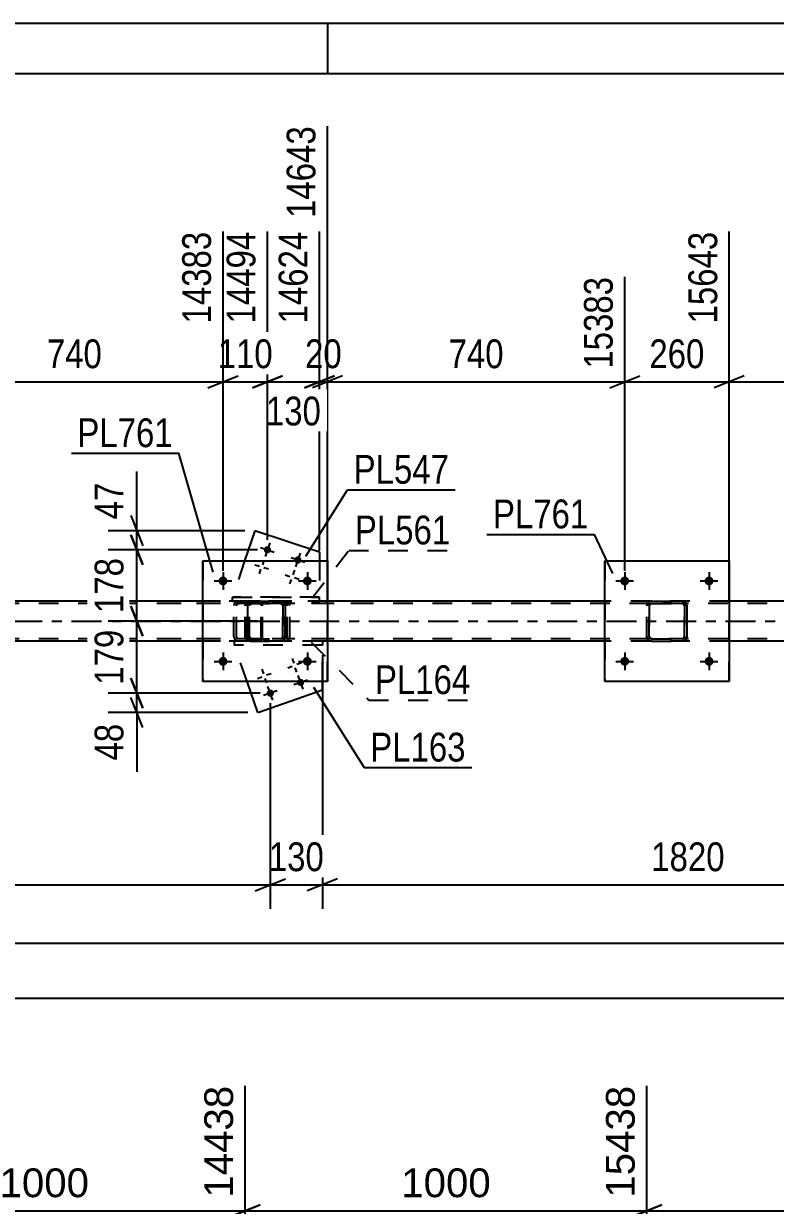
# Model space of a CAD drawing. Header units: millimetres. Extents: x -57 to 784, y -419 to 175.
# Drawn here: x 544 to 618.8, y 57.1 to 174.7 of the extents above; entities that cross this region are included whole.
import ezdxf

# ---------------------------------------------------------------- set-up
doc = ezdxf.new("R2010")
doc.units = ezdxf.units.MM
doc.linetypes.add('DXK_LINE_DOT2', pattern=[3.9198, 1.9599, -1.9599])
doc.linetypes.add('DXK_LINE_DOT3', pattern=[5.9187, 2.979, -0.9799, 0.9799, -0.9799])
doc.styles.add('Arial', font='ARIAL.TTF', dxfattribs={"height": 0.2})
doc.styles.add('Arial Narrow', font='ARIALN.TTF', dxfattribs={"height": 0.2})

# ---------------------------------------------------------------- blocks, each defined once
blk = doc.blocks.new('Unknown-122571493-1113')
at = {"color": 5, "linetype": 'Continuous'}
for p, q in [((784.26, 174.68), (-56.74, 174.68)), ((574.26, 169.68), (574.26, 174.68)), ((779.26, 169.68), (-51.74, 169.68))]:
    blk.add_line(p, q, dxfattribs=at)
blk = doc.blocks.new('Bolt-122571493-1234 - 1230')
at = {"linetype": 'Continuous'}
for points in [[(563.39, 119.21), (563.4, 119.3), (563.43, 119.39), (563.47, 119.47), (563.54, 119.53), (563.61, 119.59), (563.69, 119.63), (563.78, 119.65), (563.88, 119.65), (563.97, 119.63), (564.05, 119.59), (564.13, 119.53), (564.19, 119.47), (564.23, 119.39), (564.26, 119.3), (564.27, 119.21), (564.26, 119.12), (564.23, 119.03), (564.19, 118.95), (564.13, 118.88), (564.05, 118.83), (563.97, 118.79), (563.88, 118.77), (563.78, 118.77), (563.69, 118.79), (563.61, 118.83), (563.54, 118.88), (563.47, 118.95), (563.43, 119.03), (563.4, 119.12)], [(571.79, 119.21), (571.8, 119.3), (571.83, 119.39), (571.87, 119.47), (571.94, 119.53), (572.01, 119.59), (572.09, 119.63), (572.18, 119.65), (572.28, 119.65), (572.37, 119.63), (572.45, 119.59), (572.53, 119.53), (572.59, 119.47), (572.63, 119.39), (572.66, 119.3), (572.67, 119.21), (572.66, 119.12), (572.63, 119.03), (572.59, 118.95), (572.53, 118.88), (572.45, 118.83), (572.37, 118.79), (572.28, 118.77), (572.18, 118.77), (572.09, 118.79), (572.01, 118.83), (571.94, 118.88), (571.87, 118.95), (571.83, 119.03), (571.8, 119.12)]]:
    blk.add_hatch(color=1, dxfattribs=at).paths.add_polyline_path(points)
at = {"color": 1, "linetype": 'Continuous'}
for p, q in [((563.83, 120.09), (563.83, 118.33)), ((572.23, 120.09), (572.23, 118.33)), ((562.95, 119.21), (564.71, 119.21)), ((571.35, 119.21), (573.11, 119.21))]:
    blk.add_line(p, q, dxfattribs=at)
blk = doc.blocks.new('Bolt-122571493-1235 - 1230')
at = {"linetype": 'Continuous'}
for points in [[(563.39, 111.21), (563.4, 111.3), (563.43, 111.39), (563.47, 111.47), (563.54, 111.53), (563.61, 111.59), (563.69, 111.63), (563.78, 111.65), (563.88, 111.65), (563.97, 111.63), (564.05, 111.59), (564.13, 111.53), (564.19, 111.47), (564.23, 111.39), (564.26, 111.3), (564.27, 111.21), (564.26, 111.12), (564.23, 111.03), (564.19, 110.95), (564.13, 110.88), (564.05, 110.83), (563.97, 110.79), (563.88, 110.77), (563.78, 110.77), (563.69, 110.79), (563.61, 110.83), (563.54, 110.88), (563.47, 110.95), (563.43, 111.03), (563.4, 111.12)], [(571.79, 111.21), (571.8, 111.3), (571.83, 111.39), (571.87, 111.47), (571.94, 111.53), (572.01, 111.59), (572.09, 111.63), (572.18, 111.65), (572.28, 111.65), (572.37, 111.63), (572.45, 111.59), (572.53, 111.53), (572.59, 111.47), (572.63, 111.39), (572.66, 111.3), (572.67, 111.21), (572.66, 111.12), (572.63, 111.03), (572.59, 110.95), (572.53, 110.88), (572.45, 110.83), (572.37, 110.79), (572.28, 110.77), (572.18, 110.77), (572.09, 110.79), (572.01, 110.83), (571.94, 110.88), (571.87, 110.95), (571.83, 111.03), (571.8, 111.12)]]:
    blk.add_hatch(color=1, dxfattribs=at).paths.add_polyline_path(points)
at = {"color": 1, "linetype": 'Continuous'}
for p, q in [((563.83, 112.09), (563.83, 110.33)), ((572.23, 112.09), (572.23, 110.33)), ((562.95, 111.21), (564.71, 111.21)), ((571.35, 111.21), (573.11, 111.21))]:
    blk.add_line(p, q, dxfattribs=at)
blk = doc.blocks.new('Part-122571493-1236 - 1230')
at = {"color": 7, "linetype": 'DXK_LINE_DOT2'}
for p, q in [((566.03, 116.73), (566.06, 116.91)), ((566.07, 116.91), (566.03, 116.73)), ((566.03, 113.69), (566.03, 116.73)), ((566.03, 116.73), (566.03, 116.73)), ((566.03, 113.69), (566.03, 116.73)), ((566.27, 116.73), (566.29, 116.82)), ((566.28, 116.82), (566.27, 116.73)), ((566.27, 113.69), (566.27, 116.73)), ((566.27, 116.73), (566.27, 116.73)), ((566.27, 116.73), (566.27, 113.69)), ((566.34, 116.9), (566.28, 116.82)), ((566.29, 116.82), (566.34, 116.9)), ((566.32, 117.17), (566.51, 117.21)), ((566.51, 117.21), (566.33, 117.17)), ((566.34, 116.9), (566.42, 116.95)), ((566.41, 116.95), (566.34, 116.9)), ((566.51, 116.97), (566.41, 116.95)), ((566.42, 116.95), (566.51, 116.97)), ((566.51, 117.21), (569.55, 117.21)), ((566.51, 117.21), (566.51, 117.21)), ((566.51, 117.21), (569.55, 117.21)), ((566.51, 116.97), (569.55, 116.97)), ((566.51, 116.97), (566.51, 116.97)), ((569.55, 116.97), (566.51, 116.97)), ((569.55, 117.21), (569.55, 117.21)), ((569.55, 117.21), (569.73, 117.17)), ((569.73, 117.17), (569.55, 117.21)), ((569.55, 116.97), (569.55, 116.97)), ((569.55, 116.97), (569.64, 116.95)), ((569.64, 116.95), (569.55, 116.97)), ((569.64, 116.95), (569.64, 116.95)), ((569.64, 116.95), (569.72, 116.9)), ((569.72, 116.9), (569.64, 116.95)), ((569.72, 116.9), (569.77, 116.82)), ((569.77, 116.82), (569.72, 116.9)), ((569.77, 116.82), (569.79, 116.73)), ((569.79, 116.73), (569.77, 116.82)), ((569.79, 113.69), (569.79, 116.73)), ((569.79, 116.73), (569.79, 116.73)), ((569.79, 116.73), (569.79, 113.69)), ((569.99, 116.91), (570.03, 116.73)), ((570.03, 116.73), (569.99, 116.91)), ((570.03, 113.69), (570.03, 116.73)), ((570.03, 116.73), (570.03, 116.73)), ((570.03, 116.73), (570.03, 113.69)), ((566.03, 113.69), (566.03, 113.69)), ((566.06, 113.5), (566.03, 113.69)), ((566.03, 113.69), (566.07, 113.5)), ((566.27, 113.69), (566.27, 113.69)), ((566.29, 113.6), (566.27, 113.69)), ((566.27, 113.69), (566.28, 113.6)), ((566.28, 113.6), (566.34, 113.52)), ((566.34, 113.52), (566.29, 113.6)), ((566.32, 113.24), (566.33, 113.24)), ((566.51, 113.21), (566.32, 113.24)), ((566.33, 113.24), (566.51, 113.21)), ((566.42, 113.47), (566.34, 113.52)), ((566.34, 113.52), (566.41, 113.47)), ((566.41, 113.47), (566.51, 113.45)), ((566.51, 113.45), (566.42, 113.47)), ((566.51, 113.45), (569.55, 113.45)), ((566.51, 113.45), (566.51, 113.45)), ((566.51, 113.45), (569.55, 113.45)), ((566.51, 113.21), (569.55, 113.21)), ((566.51, 113.21), (566.51, 113.21)), ((566.51, 113.21), (569.55, 113.21)), ((569.64, 113.47), (569.55, 113.45)), ((569.55, 113.45), (569.64, 113.47)), ((569.55, 113.45), (569.55, 113.45)), ((569.73, 113.24), (569.55, 113.21)), ((569.55, 113.21), (569.73, 113.24)), ((569.55, 113.21), (569.55, 113.21)), ((569.72, 113.52), (569.64, 113.47)), ((569.64, 113.47), (569.72, 113.52)), ((569.77, 113.6), (569.72, 113.52)), ((569.72, 113.52), (569.77, 113.6)), ((569.79, 113.69), (569.77, 113.6)), ((569.77, 113.6), (569.79, 113.69)), ((569.79, 113.69), (569.79, 113.69)), ((570.03, 113.69), (569.99, 113.5)), ((569.99, 113.5), (570.03, 113.69)), ((570.03, 113.69), (570.03, 113.69))]:
    blk.add_line(p, q, dxfattribs=at)
at = {"color": 7, "linetype": 'DXK_LINE_DOT3'}
blk.add_line((568.03, 115.21), (568.02, 115.21), dxfattribs=at)
at = {"color": 7, "linetype": 'DXK_LINE_DOT2'}
for centre, start, end in [((566.51, 116.73), 112.5, 157.5), ((566.51, 116.73), 112.5, 157.5), ((569.55, 116.73), 22.5, 67.5), ((569.55, 116.73), 22.5, 67.5), ((566.51, 113.69), 202.5, 247.5), ((566.51, 113.69), 202.5, 247.5), ((569.55, 113.69), 292.5, 337.5), ((569.55, 113.69), 292.5, 337.5)]:
    blk.add_arc(centre, 0.48, start, end, dxfattribs=at)
blk = doc.blocks.new('Bolt-122571493-1360 - 1230')
at = {"linetype": 'Continuous'}
for points in [[(568.59, 122.2, -1), (567.91, 122.43, -1)], [(571.63, 121.19, -1), (570.94, 121.41, -1)]]:
    blk.add_hatch(color=1, dxfattribs=at).paths.add_polyline_path(points)
at = {"color": 1, "linetype": 'Continuous'}
for p, q in [((567.57, 122.54), (568.93, 122.09)), ((568.48, 123), (568.02, 121.63)), ((567.91, 121.29), (567.76, 120.83)), ((570.6, 121.53), (571.97, 121.07)), ((571.51, 121.98), (571.06, 120.62)), ((567, 120.83), (567.45, 120.68)), ((567.45, 119.92), (567.6, 120.38)), ((568.36, 120.38), (567.91, 120.53)), ((570.94, 120.28), (570.79, 119.82)), ((570.03, 119.82), (570.49, 119.67)), ((570.49, 118.91), (570.64, 119.37)), ((571.4, 119.37), (570.94, 119.52))]:
    blk.add_line(p, q, dxfattribs=at)
blk = doc.blocks.new('Bolt-122571493-1256 - 1230')
at = {"linetype": 'Continuous'}
for points in [[(603.39, 119.21), (603.39, 119.3), (603.42, 119.39), (603.47, 119.47), (603.53, 119.53), (603.61, 119.59), (603.69, 119.63), (603.78, 119.65), (603.87, 119.65), (603.96, 119.63), (604.05, 119.59), (604.12, 119.53), (604.18, 119.47), (604.23, 119.39), (604.26, 119.3), (604.27, 119.21), (604.26, 119.12), (604.23, 119.03), (604.18, 118.95), (604.12, 118.88), (604.05, 118.83), (603.96, 118.79), (603.87, 118.77), (603.78, 118.77), (603.69, 118.79), (603.61, 118.83), (603.53, 118.88), (603.47, 118.95), (603.42, 119.03), (603.39, 119.12)], [(611.79, 119.21), (611.79, 119.3), (611.82, 119.39), (611.87, 119.47), (611.93, 119.53), (612.01, 119.59), (612.09, 119.63), (612.18, 119.65), (612.27, 119.65), (612.36, 119.63), (612.45, 119.59), (612.52, 119.53), (612.58, 119.47), (612.63, 119.39), (612.66, 119.3), (612.67, 119.21), (612.66, 119.12), (612.63, 119.03), (612.58, 118.95), (612.52, 118.88), (612.45, 118.83), (612.36, 118.79), (612.27, 118.77), (612.18, 118.77), (612.09, 118.79), (612.01, 118.83), (611.93, 118.88), (611.87, 118.95), (611.82, 119.03), (611.79, 119.12)]]:
    blk.add_hatch(color=1, dxfattribs=at).paths.add_polyline_path(points)
at = {"color": 1, "linetype": 'Continuous'}
for p, q in [((603.83, 120.09), (603.83, 118.33)), ((612.23, 120.09), (612.23, 118.33)), ((602.95, 119.21), (604.71, 119.21)), ((611.35, 119.21), (613.11, 119.21))]:
    blk.add_line(p, q, dxfattribs=at)
blk = doc.blocks.new('Bolt-122571493-1257 - 1230')
at = {"linetype": 'Continuous'}
for points in [[(603.39, 111.21), (603.39, 111.3), (603.42, 111.39), (603.47, 111.47), (603.53, 111.53), (603.61, 111.59), (603.69, 111.63), (603.78, 111.65), (603.87, 111.65), (603.96, 111.63), (604.05, 111.59), (604.12, 111.53), (604.18, 111.47), (604.23, 111.39), (604.26, 111.3), (604.27, 111.21), (604.26, 111.12), (604.23, 111.03), (604.18, 110.95), (604.12, 110.88), (604.05, 110.83), (603.96, 110.79), (603.87, 110.77), (603.78, 110.77), (603.69, 110.79), (603.61, 110.83), (603.53, 110.88), (603.47, 110.95), (603.42, 111.03), (603.39, 111.12)], [(611.79, 111.21), (611.79, 111.3), (611.82, 111.39), (611.87, 111.47), (611.93, 111.53), (612.01, 111.59), (612.09, 111.63), (612.18, 111.65), (612.27, 111.65), (612.36, 111.63), (612.45, 111.59), (612.52, 111.53), (612.58, 111.47), (612.63, 111.39), (612.66, 111.3), (612.67, 111.21), (612.66, 111.12), (612.63, 111.03), (612.58, 110.95), (612.52, 110.88), (612.45, 110.83), (612.36, 110.79), (612.27, 110.77), (612.18, 110.77), (612.09, 110.79), (612.01, 110.83), (611.93, 110.88), (611.87, 110.95), (611.82, 111.03), (611.79, 111.12)]]:
    blk.add_hatch(color=1, dxfattribs=at).paths.add_polyline_path(points)
at = {"color": 1, "linetype": 'Continuous'}
for p, q in [((603.83, 112.09), (603.83, 110.33)), ((612.23, 112.09), (612.23, 110.33)), ((602.95, 111.21), (604.71, 111.21)), ((611.35, 111.21), (613.11, 111.21))]:
    blk.add_line(p, q, dxfattribs=at)
blk = doc.blocks.new('Part-122571493-1322 - 1230')
at = {"color": 7, "linetype": 'DXK_LINE_DOT2'}
for p, q in [((567.5, 117.21), (558.09, 117.21)), ((567.5, 116.97), (558.09, 116.97)), ((564.94, 116.91), (564.91, 116.73)), ((564.91, 113.69), (564.91, 116.73)), ((565.16, 116.73), (565.18, 116.82)), ((565.16, 113.69), (565.16, 116.73)), ((565.18, 116.82), (565.23, 116.9)), ((565.41, 117.21), (565.22, 117.17)), ((565.23, 116.9), (565.31, 116.95)), ((565.31, 116.95), (565.41, 116.97)), ((566.22, 116.97), (566.22, 117.21)), ((567.6, 117.17), (567.5, 117.21)), ((567.5, 116.97), (567.55, 116.95)), ((567.55, 116.95), (567.6, 116.9)), ((567.69, 117.07), (567.6, 117.17)), ((567.6, 116.9), (567.63, 116.82)), ((567.63, 116.82), (567.64, 116.73)), ((567.64, 113.69), (567.64, 116.73)), ((567.75, 116.91), (567.69, 117.07)), ((567.77, 116.73), (567.75, 116.91)), ((567.77, 113.69), (567.77, 116.73)), ((567.5, 113.45), (558.09, 113.45)), ((567.5, 113.21), (558.09, 113.21)), ((564.91, 113.69), (564.94, 113.5)), ((565.18, 113.6), (565.16, 113.69)), ((565.23, 113.52), (565.18, 113.6)), ((565.22, 113.24), (565.41, 113.21)), ((565.31, 113.47), (565.23, 113.52)), ((565.41, 113.45), (565.31, 113.47)), ((566.22, 113.21), (566.22, 113.45)), ((567.55, 113.47), (567.5, 113.45)), ((567.5, 113.21), (567.6, 113.24)), ((567.6, 113.52), (567.55, 113.47)), ((567.63, 113.6), (567.6, 113.52)), ((567.6, 113.24), (567.69, 113.35)), ((567.64, 113.69), (567.63, 113.6)), ((567.69, 113.35), (567.75, 113.5)), ((567.75, 113.5), (567.77, 113.69))]:
    blk.add_line(p, q, dxfattribs=at)
for centre, start, end in [((565.39, 116.71), 111.1941, 156.1506), ((565.39, 113.7), 203.8494, 248.8059)]:
    blk.add_arc(centre, 0.492, start, end, dxfattribs=at)
blk = doc.blocks.new('Part-122571493-1328 - 1230')
at = {"color": 7, "linetype": 'DXK_LINE_DOT2'}
for p, q in [((566.26, 116.91), (566.22, 116.73)), ((566.22, 113.69), (566.22, 116.73)), ((566.48, 116.73), (566.5, 116.82)), ((566.48, 113.69), (566.48, 116.73)), ((566.5, 116.82), (566.55, 116.9)), ((566.73, 117.21), (566.54, 117.17)), ((566.55, 116.9), (566.64, 116.95)), ((566.64, 116.95), (566.73, 116.97)), ((578.51, 117.21), (566.73, 117.21)), ((578.51, 116.97), (566.73, 116.97)), ((570.17, 117.17), (569.97, 117.21)), ((569.97, 116.97), (570.07, 116.95)), ((570.07, 116.95), (570.15, 116.9)), ((570.15, 116.9), (570.21, 116.82)), ((570.21, 116.82), (570.23, 116.73)), ((570.23, 113.69), (570.23, 116.73)), ((570.48, 116.73), (570.44, 116.91)), ((570.48, 113.69), (570.48, 116.73)), ((566.22, 113.69), (566.26, 113.5)), ((566.5, 113.6), (566.48, 113.69)), ((566.55, 113.52), (566.5, 113.6)), ((566.54, 113.24), (566.73, 113.21)), ((566.64, 113.47), (566.55, 113.52)), ((566.73, 113.45), (566.64, 113.47)), ((578.51, 113.45), (566.73, 113.45)), ((578.51, 113.21), (566.73, 113.21)), ((570.07, 113.47), (569.97, 113.45)), ((569.97, 113.21), (570.17, 113.24)), ((570.15, 113.52), (570.07, 113.47)), ((570.21, 113.6), (570.15, 113.52)), ((570.23, 113.69), (570.21, 113.6)), ((570.44, 113.5), (570.48, 113.69))]:
    blk.add_line(p, q, dxfattribs=at)
for centre, start, end in [((566.72, 116.71), 110.7583, 155.68), ((569.99, 116.71), 24.32, 69.2417), ((566.72, 113.71), 204.32, 249.2417), ((569.99, 113.71), 290.7583, 335.68)]:
    blk.add_arc(centre, 0.496, start, end, dxfattribs=at)
blk = doc.blocks.new('Part-122571493-1589 - 1230')
at = {"color": 7, "linetype": 'DXK_LINE_DOT2'}
for p, q in [((573.72, 112.81), (564.94, 112.81)), ((566.22, 109.21), (564.94, 112.81)), ((573.72, 109.21), (573.72, 112.81))]:
    blk.add_line(p, q, dxfattribs=at)
at = {"color": 2, "linetype": 'Continuous'}
for p, q in [((567.31, 106.12), (566.22, 109.21)), ((567.31, 106.12), (573.72, 108.39)), ((573.72, 108.39), (573.72, 109.21))]:
    blk.add_line(p, q, dxfattribs=at)
blk = doc.blocks.new('Part-122571493-1512 - 1230')
at = {"color": 7, "linetype": 'DXK_LINE_DOT2'}
for p, q in [((564.78, 117.21), (564.78, 117.61)), ((564.78, 117.61), (573.44, 117.61)), ((564.78, 117.21), (573.44, 117.21)), ((573.44, 117.21), (573.44, 117.61))]:
    blk.add_line(p, q, dxfattribs=at)
blk = doc.blocks.new('Part-122571493-1523 - 1230')
at = {"color": 2, "linetype": 'Continuous'}
for p, q in [((601.83, 109.21), (601.83, 121.21)), ((601.83, 121.21), (601.83, 121.21)), ((601.83, 121.21), (614.23, 121.21)), ((614.23, 121.21), (614.23, 109.21)), ((601.83, 109.21), (601.83, 109.21)), ((614.23, 109.21), (601.83, 109.21))]:
    blk.add_line(p, q, dxfattribs=at)
at = {"color": 7, "linetype": 'DXK_LINE_DOT2'}
for p, q in [((601.83, 121.21), (601.83, 109.21)), ((601.83, 121.21), (601.83, 121.21)), ((614.23, 109.21), (614.23, 121.21)), ((601.83, 109.21), (601.83, 109.21))]:
    blk.add_line(p, q, dxfattribs=at)
blk = doc.blocks.new('Part-122571493-1524 - 1230')
at = {"color": 7, "linetype": 'DXK_LINE_DOT2'}
for p, q in [((606.02, 116.73), (606.06, 116.91)), ((606.02, 116.73), (606.03, 116.73)), ((606.02, 113.69), (606.02, 116.73)), ((606.06, 116.91), (606.03, 116.73)), ((606.03, 113.69), (606.03, 116.73)), ((606.28, 116.82), (606.26, 116.73)), ((606.27, 116.73), (606.26, 116.73)), ((606.26, 116.73), (606.26, 113.69)), ((606.27, 116.73), (606.28, 116.82)), ((606.27, 113.69), (606.27, 116.73)), ((606.28, 116.82), (606.34, 116.9)), ((606.33, 116.9), (606.28, 116.82)), ((606.32, 117.17), (606.5, 117.21)), ((606.51, 117.21), (606.32, 117.17)), ((606.41, 116.95), (606.33, 116.9)), ((606.34, 116.9), (606.41, 116.95)), ((606.41, 116.95), (606.51, 116.97)), ((606.5, 116.97), (606.41, 116.95)), ((606.51, 117.21), (606.5, 117.21)), ((606.5, 117.21), (609.54, 117.21)), ((606.5, 116.97), (606.51, 116.97)), ((609.54, 116.97), (606.5, 116.97)), ((606.51, 117.21), (609.55, 117.21)), ((606.51, 116.97), (609.55, 116.97)), ((609.54, 117.21), (609.55, 117.21)), ((609.54, 117.21), (609.72, 117.17)), ((609.55, 116.97), (609.54, 116.97)), ((609.63, 116.95), (609.54, 116.97)), ((609.73, 117.17), (609.55, 117.21)), ((609.55, 116.97), (609.64, 116.95)), ((609.63, 116.95), (609.64, 116.95)), ((609.71, 116.9), (609.63, 116.95)), ((609.64, 116.95), (609.71, 116.9)), ((609.71, 116.9), (609.77, 116.82)), ((609.76, 116.82), (609.71, 116.9)), ((609.78, 116.73), (609.76, 116.82)), ((609.77, 116.82), (609.79, 116.73)), ((609.79, 116.73), (609.78, 116.73)), ((609.78, 116.73), (609.78, 113.69)), ((609.79, 113.69), (609.79, 116.73)), ((609.98, 116.91), (610.02, 116.73)), ((610.03, 116.73), (609.99, 116.91)), ((610.03, 116.73), (610.02, 116.73)), ((610.02, 116.73), (610.02, 113.69)), ((610.03, 113.69), (610.03, 116.73)), ((606.03, 113.69), (606.02, 113.69)), ((606.06, 113.5), (606.02, 113.69)), ((606.03, 113.69), (606.06, 113.5)), ((606.26, 113.69), (606.27, 113.69)), ((606.26, 113.69), (606.28, 113.6)), ((606.28, 113.6), (606.27, 113.69)), ((606.34, 113.52), (606.28, 113.6)), ((606.28, 113.6), (606.33, 113.52)), ((606.32, 113.24), (606.32, 113.24)), ((606.5, 113.21), (606.32, 113.24)), ((606.32, 113.24), (606.51, 113.21)), ((606.33, 113.52), (606.41, 113.47)), ((606.41, 113.47), (606.34, 113.52)), ((606.51, 113.45), (606.41, 113.47)), ((606.41, 113.47), (606.5, 113.45)), ((606.51, 113.45), (606.5, 113.45)), ((606.5, 113.45), (609.54, 113.45)), ((606.51, 113.21), (606.5, 113.21)), ((606.5, 113.21), (609.54, 113.21)), ((606.51, 113.45), (609.55, 113.45)), ((606.51, 113.21), (609.55, 113.21)), ((609.54, 113.45), (609.63, 113.47)), ((609.54, 113.45), (609.55, 113.45)), ((609.72, 113.24), (609.54, 113.21)), ((609.54, 113.21), (609.55, 113.21)), ((609.64, 113.47), (609.55, 113.45)), ((609.55, 113.21), (609.73, 113.24)), ((609.63, 113.47), (609.71, 113.52)), ((609.71, 113.52), (609.64, 113.47)), ((609.77, 113.6), (609.71, 113.52)), ((609.71, 113.52), (609.76, 113.6)), ((609.76, 113.6), (609.78, 113.69)), ((609.79, 113.69), (609.77, 113.6)), ((609.78, 113.69), (609.79, 113.69)), ((610.02, 113.69), (609.98, 113.5)), ((609.99, 113.5), (610.03, 113.69)), ((610.02, 113.69), (610.03, 113.69))]:
    blk.add_line(p, q, dxfattribs=at)
at = {"color": 7, "linetype": 'DXK_LINE_DOT3'}
blk.add_line((608.03, 115.21), (608.02, 115.21), dxfattribs=at)
at = {"color": 7, "linetype": 'DXK_LINE_DOT2'}
for centre, start, end in [((606.5, 116.73), 112.5, 157.5), ((606.51, 116.73), 112.5, 157.5), ((609.54, 116.73), 22.5, 67.5), ((609.55, 116.73), 22.5, 67.5), ((606.5, 113.69), 202.5, 247.5), ((606.51, 113.69), 202.5, 247.5), ((609.54, 113.69), 292.5, 337.5), ((609.55, 113.69), 292.5, 337.5)]:
    blk.add_arc(centre, 0.48, start, end, dxfattribs=at)
blk = doc.blocks.new('Part-122571493-1529 - 1230')
at = {"color": 2, "linetype": 'Continuous'}
for p, q in [((561.83, 109.21), (561.83, 121.21)), ((561.83, 121.21), (561.83, 121.21)), ((561.83, 121.21), (574.23, 121.21)), ((574.23, 121.21), (574.23, 109.21)), ((561.83, 109.21), (561.83, 109.21)), ((574.23, 109.21), (561.83, 109.21))]:
    blk.add_line(p, q, dxfattribs=at)
at = {"color": 7, "linetype": 'DXK_LINE_DOT2'}
for p, q in [((561.83, 121.21), (561.83, 109.21)), ((561.83, 121.21), (561.83, 121.21)), ((574.23, 109.21), (574.23, 121.21)), ((561.83, 109.21), (561.83, 109.21))]:
    blk.add_line(p, q, dxfattribs=at)
blk = doc.blocks.new('Part-122571493-1578 - 1230')
at = {"color": 7, "linetype": 'DXK_LINE_DOT2'}
for p, q in [((688.57, 116.97), (33.83, 116.97)), ((574.23, 117.21), (561.83, 117.21)), ((614.23, 117.21), (601.83, 117.21)), ((688.57, 113.45), (33.83, 113.45)), ((574.23, 113.21), (561.83, 113.21)), ((614.23, 113.21), (601.83, 113.21))]:
    blk.add_line(p, q, dxfattribs=at)
at = {"color": 2, "linetype": 'Continuous'}
for p, q in [((561.83, 117.21), (534.23, 117.21)), ((601.83, 117.21), (574.23, 117.21)), ((641.83, 117.21), (614.23, 117.21)), ((561.83, 113.21), (534.23, 113.21)), ((601.83, 113.21), (574.23, 113.21)), ((641.83, 113.21), (614.23, 113.21))]:
    blk.add_line(p, q, dxfattribs=at)
at = {"color": 7, "linetype": 'DXK_LINE_DOT3'}
blk.add_line((33.83, 115.21), (688.57, 115.21), dxfattribs=at)
blk = doc.blocks.new('Part-122571493-1594 - 1230')
at = {"color": 7, "linetype": 'DXK_LINE_DOT2'}
for p, q in [((573.72, 113.21), (564.94, 113.21)), ((564.94, 113.21), (564.94, 112.81)), ((573.72, 113.21), (573.72, 112.81)), ((573.72, 112.81), (564.94, 112.81))]:
    blk.add_line(p, q, dxfattribs=at)
blk = doc.blocks.new('Bolt-122571493-1595 - 1230')
at = {"linetype": 'Continuous'}
for points in [[(571.22, 108.99, -1), (571.89, 109.23, -1)], [(568.2, 107.92, -1), (568.88, 108.16, -1)]]:
    blk.add_hatch(color=1, dxfattribs=at).paths.add_polyline_path(points)
at = {"color": 1, "linetype": 'Continuous'}
for p, q in [((570.28, 110.57), (570.73, 110.73)), ((570.71, 111.49), (570.87, 111.04)), ((571.19, 110.13), (571.03, 110.58)), ((571.63, 111.05), (571.18, 110.89)), ((567.26, 109.5), (567.71, 109.66)), ((567.7, 110.42), (567.86, 109.97)), ((568.18, 109.06), (568.02, 109.51)), ((568.62, 109.98), (568.16, 109.82)), ((571.8, 108.43), (571.31, 109.79)), ((569.22, 108.28), (567.86, 107.8)), ((568.78, 107.36), (568.3, 108.72)), ((572.23, 109.35), (570.88, 108.87))]:
    blk.add_line(p, q, dxfattribs=at)
blk = doc.blocks.new('Part-122571493-1601 - 1230')
at = {"color": 2, "linetype": 'Continuous'}
for p, q in [((566.99, 124.21), (565.98, 121.21)), ((573.44, 122.06), (566.99, 124.21)), ((573.44, 122.06), (573.44, 121.21))]:
    blk.add_line(p, q, dxfattribs=at)
at = {"color": 7, "linetype": 'DXK_LINE_DOT2'}
for p, q in [((565.98, 121.21), (564.78, 117.61)), ((573.44, 121.21), (573.44, 117.61)), ((573.44, 117.61), (564.78, 117.61))]:
    blk.add_line(p, q, dxfattribs=at)
blk = doc.blocks.new('StraightDimension-122571493-17799 - 2452')
at = {"color": 7, "linetype": 'Continuous'}
for p, q in [((606.02, 16.31), (606.02, 68.95)), ((646.02, 15.16), (646.02, 68.95)), ((607.52, 57.13), (604.52, 55.93)), ((606.02, 56.53), (646.02, 56.53)), ((644.52, 55.93), (647.52, 57.13))]:
    blk.add_line(p, q, dxfattribs=at)
at = {"color": 0}
blk.add_wipeout([(631.07, 57.28), (631.07, 61.48), (620.98, 61.48), (620.98, 57.28)], dxfattribs=at)
at = {"color": 3, "style": 'Arial'}
blk.add_text('1000', height=2.865, dxfattribs=at).set_placement((621.58, 57.88))
at = {"color": 0, "linetype": 'Continuous'}
blk.add_wipeout([(645.42, 69.55), (641.22, 69.55), (641.22, 57.23), (645.42, 57.23)], dxfattribs=at)
at = {"color": 3, "linetype": 'Continuous', "style": 'Arial'}
blk.add_text('16438', height=2.865, rotation=90.0002, dxfattribs=at).set_placement((644.82, 57.83))
blk = doc.blocks.new('StraightDimension-122571493-17800 - 2452')
at = {"color": 7, "linetype": 'Continuous'}
for p, q in [((566.03, 17.64), (566.03, 68.95)), ((606.02, 16.31), (606.02, 68.95)), ((567.53, 57.13), (564.53, 55.93)), ((566.03, 56.53), (606.02, 56.53)), ((604.52, 55.93), (607.52, 57.13))]:
    blk.add_line(p, q, dxfattribs=at)
at = {"color": 0}
blk.add_wipeout([(591.07, 57.28), (591.07, 61.48), (580.98, 61.48), (580.98, 57.28)], dxfattribs=at)
at = {"color": 3, "style": 'Arial'}
blk.add_text('1000', height=2.865, dxfattribs=at).set_placement((581.58, 57.88))
at = {"color": 0, "linetype": 'Continuous'}
blk.add_wipeout([(605.42, 69.55), (601.22, 69.55), (601.22, 57.23), (605.42, 57.23)], dxfattribs=at)
at = {"color": 3, "linetype": 'Continuous', "style": 'Arial'}
blk.add_text('15438', height=2.865, rotation=90.0002, dxfattribs=at).set_placement((604.82, 57.83))
blk = doc.blocks.new('StraightDimension-122571493-17801 - 2452')
at = {"color": 7, "linetype": 'Continuous'}
for p, q in [((526.03, 16.34), (526.03, 68.95)), ((566.03, 17.64), (566.03, 68.95)), ((527.53, 57.13), (524.53, 55.93)), ((526.03, 56.53), (566.03, 56.53)), ((564.53, 55.93), (567.53, 57.13))]:
    blk.add_line(p, q, dxfattribs=at)
at = {"color": 0}
blk.add_wipeout([(551.08, 57.28), (551.08, 61.48), (540.98, 61.48), (540.98, 57.28)], dxfattribs=at)
at = {"color": 3, "style": 'Arial'}
blk.add_text('1000', height=2.865, dxfattribs=at).set_placement((541.58, 57.88))
at = {"color": 0, "linetype": 'Continuous'}
blk.add_wipeout([(565.43, 69.55), (561.23, 69.55), (561.23, 57.23), (565.43, 57.23)], dxfattribs=at)
at = {"color": 3, "linetype": 'Continuous', "style": 'Arial'}
blk.add_text('14438', height=2.865, rotation=90.0002, dxfattribs=at).set_placement((564.83, 57.83))
blk = doc.blocks.new('StraightDimension-122571493-24826 - 1230')
at = {"color": 7, "linetype": 'Continuous'}
for p, q in [((554.66, 116.71), (555.86, 113.71)), ((567.25, 115.21), (552.41, 115.21)), ((555.26, 108.04), (555.26, 115.21)), ((555.86, 106.54), (554.66, 109.54)), ((567.54, 108.04), (552.41, 108.04))]:
    blk.add_line(p, q, dxfattribs=at)
at = {"color": 0}
blk.add_wipeout([(554.51, 114.97), (550.31, 114.97), (550.31, 108.28), (554.51, 108.28)], dxfattribs=at)
at = {"color": 3, "style": 'Arial Narrow'}
blk.add_text('179', height=2.863, rotation=90.0002, dxfattribs=at).set_placement((553.91, 108.88))
blk = doc.blocks.new('StraightDimension-122571493-1738 - 1230')
at = {"color": 7, "linetype": 'Continuous'}
blk.add_line((0, 83.16), (688.57, 83.16), dxfattribs=at)
blk = doc.blocks.new('StraightDimension-122571493-23740 - 1230')
at = {"color": 7, "linetype": 'Continuous'}
for p, q in [((614.23, 118.21), (614.23, 153.98)), ((603.83, 120.21), (603.83, 149.48)), ((602.33, 138.44), (605.33, 139.64)), ((603.83, 139.04), (614.23, 139.04)), ((615.73, 139.64), (612.73, 138.44))]:
    blk.add_line(p, q, dxfattribs=at)
at = {"color": 0}
blk.add_wipeout([(612.37, 139.79), (612.37, 143.99), (605.68, 143.99), (605.68, 139.79)], dxfattribs=at)
at = {"color": 3, "style": 'Arial Narrow'}
blk.add_text('260', height=2.863, dxfattribs=at).set_placement((606.28, 140.39))
at = {"color": 0, "linetype": 'Continuous'}
blk.add_wipeout([(613.63, 154.58), (609.43, 154.58), (609.43, 144.24), (613.63, 144.24)], dxfattribs=at)
at = {"color": 3, "linetype": 'Continuous', "style": 'Arial Narrow'}
blk.add_text('15643', height=2.863, rotation=90.0002, dxfattribs=at).set_placement((613.03, 144.84))
blk = doc.blocks.new('StraightDimension-122571493-2438 - 1230')
at = {"color": 7, "linetype": 'Continuous'}
blk.add_line((-0.64, 77.7), (689.21, 77.7), dxfattribs=at)
blk = doc.blocks.new('StraightDimension-122571493-23742 - 1230')
at = {"color": 7, "linetype": 'Continuous'}
for p, q in [((574.23, 118.21), (574.23, 164.48)), ((573.44, 122.21), (573.44, 153.98)), ((571.94, 138.44), (574.94, 139.64)), ((575.73, 139.64), (572.73, 138.44)), ((573.44, 139.04), (574.23, 139.04))]:
    blk.add_line(p, q, dxfattribs=at)
at = {"color": 0, "linetype": 'Continuous'}
blk.add_wipeout([(573.63, 165.08), (569.43, 165.08), (569.43, 154.74), (573.63, 154.74)], dxfattribs=at)
at = {"color": 3, "linetype": 'Continuous', "style": 'Arial Narrow'}
blk.add_text('14643', height=2.863, rotation=90.0002, dxfattribs=at).set_placement((573.03, 155.34))
at = {"color": 0}
blk.add_wipeout([(576.26, 139.79), (576.26, 143.99), (571.4, 143.99), (571.4, 139.79)], dxfattribs=at)
at = {"color": 3, "style": 'Arial Narrow'}
blk.add_text('20', height=2.863, dxfattribs=at).set_placement((572, 140.39))
blk = doc.blocks.new('StraightDimension-122571493-23739 - 1230')
at = {"color": 7, "linetype": 'Continuous'}
for p, q in [((614.23, 118.21), (614.23, 153.98)), ((643.83, 120.21), (643.83, 149.48)), ((615.73, 139.64), (612.73, 138.44)), ((614.23, 139.04), (643.83, 139.04)), ((642.33, 138.44), (645.33, 139.64))]:
    blk.add_line(p, q, dxfattribs=at)
at = {"color": 0}
blk.add_wipeout([(632.37, 139.79), (632.37, 143.99), (625.68, 143.99), (625.68, 139.79)], dxfattribs=at)
at = {"color": 3, "style": 'Arial Narrow'}
blk.add_text('740', height=2.863, dxfattribs=at).set_placement((626.28, 140.39))
at = {"color": 0, "linetype": 'Continuous'}
blk.add_wipeout([(643.23, 150.08), (639.03, 150.08), (639.03, 139.74), (643.23, 139.74)], dxfattribs=at)
at = {"color": 3, "linetype": 'Continuous', "style": 'Arial Narrow'}
blk.add_text('16383', height=2.863, rotation=90.0002, dxfattribs=at).set_placement((642.63, 140.34))
blk = doc.blocks.new('StraightDimension-122571493-23741 - 1230')
at = {"color": 7, "linetype": 'Continuous'}
for p, q in [((574.23, 118.21), (574.23, 164.48)), ((603.83, 120.21), (603.83, 149.48)), ((575.73, 139.64), (572.73, 138.44)), ((574.23, 139.04), (603.83, 139.04)), ((602.33, 138.44), (605.33, 139.64))]:
    blk.add_line(p, q, dxfattribs=at)
at = {"color": 0}
blk.add_wipeout([(592.37, 139.79), (592.37, 143.99), (585.69, 143.99), (585.69, 139.79)], dxfattribs=at)
at = {"color": 3, "style": 'Arial Narrow'}
blk.add_text('740', height=2.863, dxfattribs=at).set_placement((586.29, 140.39))
at = {"color": 0, "linetype": 'Continuous'}
blk.add_wipeout([(603.23, 150.08), (599.03, 150.08), (599.03, 139.74), (603.23, 139.74)], dxfattribs=at)
at = {"color": 3, "linetype": 'Continuous', "style": 'Arial Narrow'}
blk.add_text('15383', height=2.863, rotation=90.0002, dxfattribs=at).set_placement((602.63, 140.34))
blk = doc.blocks.new('StraightDimension-122571493-23743 - 1230')
at = {"color": 7, "linetype": 'Continuous'}
for p, q in [((568.25, 123.31), (568.25, 153.98)), ((573.44, 122.21), (573.44, 153.98)), ((566.75, 138.44), (569.75, 139.64)), ((568.25, 139.04), (573.44, 139.04)), ((574.94, 139.64), (571.94, 138.44))]:
    blk.add_line(p, q, dxfattribs=at)
at = {"color": 0, "linetype": 'Continuous'}
blk.add_wipeout([(572.84, 154.58), (568.64, 154.58), (568.64, 144.24), (572.84, 144.24)], dxfattribs=at)
at = {"color": 0}
blk.add_wipeout([(574.18, 134.09), (574.18, 138.29), (567.5, 138.29), (567.5, 134.09)], dxfattribs=at)
at = {"color": 3, "linetype": 'Continuous', "style": 'Arial Narrow'}
blk.add_text('14624', height=2.863, rotation=90.0002, dxfattribs=at).set_placement((572.24, 144.84))
at = {"color": 3, "style": 'Arial Narrow'}
blk.add_text('130', height=2.863, dxfattribs=at).set_placement((568.1, 134.69))
blk = doc.blocks.new('StraightDimension-122571493-23744 - 1230')
at = {"color": 7, "linetype": 'Continuous'}
for p, q in [((563.83, 120.21), (563.83, 153.98)), ((568.25, 123.31), (568.25, 153.98)), ((562.33, 138.44), (565.33, 139.64)), ((563.83, 139.04), (568.25, 139.04)), ((569.75, 139.64), (566.75, 138.44))]:
    blk.add_line(p, q, dxfattribs=at)
at = {"color": 0}
blk.add_wipeout([(569.38, 139.79), (569.38, 143.99), (562.7, 143.99), (562.7, 139.79)], dxfattribs=at)
at = {"color": 3, "style": 'Arial Narrow'}
blk.add_text('110', height=2.863, dxfattribs=at).set_placement((563.3, 140.39))
at = {"color": 0, "linetype": 'Continuous'}
blk.add_wipeout([(567.65, 154.58), (563.45, 154.58), (563.45, 144.24), (567.65, 144.24)], dxfattribs=at)
at = {"color": 3, "linetype": 'Continuous', "style": 'Arial Narrow'}
blk.add_text('14494', height=2.863, rotation=90.0002, dxfattribs=at).set_placement((567.05, 144.84))
blk = doc.blocks.new('StraightDimension-122571493-23745 - 1230')
at = {"color": 7, "linetype": 'Continuous'}
for p, q in [((534.23, 118.21), (534.23, 153.98)), ((563.83, 120.21), (563.83, 153.98)), ((535.73, 139.64), (532.73, 138.44)), ((534.23, 139.04), (563.83, 139.04)), ((562.33, 138.44), (565.33, 139.64))]:
    blk.add_line(p, q, dxfattribs=at)
at = {"color": 0, "linetype": 'Continuous'}
blk.add_wipeout([(563.23, 154.58), (559.03, 154.58), (559.03, 144.24), (563.23, 144.24)], dxfattribs=at)
at = {"color": 0}
blk.add_wipeout([(552.37, 139.79), (552.37, 143.99), (545.69, 143.99), (545.69, 139.79)], dxfattribs=at)
at = {"color": 3, "linetype": 'Continuous', "style": 'Arial Narrow'}
blk.add_text('14383', height=2.863, rotation=90.0002, dxfattribs=at).set_placement((562.63, 144.84))
at = {"color": 3, "style": 'Arial Narrow'}
blk.add_text('740', height=2.863, dxfattribs=at).set_placement((546.29, 140.39))
blk = doc.blocks.new('StraightDimension-122571493-24762 - 1230')
at = {"color": 7, "linetype": 'Continuous'}
for p, q in [((573.72, 111.81), (573.72, 86.58)), ((646.54, 101.65), (646.54, 86.58)), ((575.22, 89.58), (572.22, 88.38)), ((645.04, 88.38), (648.04, 89.58)), ((573.72, 88.98), (646.54, 88.98))]:
    blk.add_line(p, q, dxfattribs=at)
at = {"color": 0}
blk.add_wipeout([(614.38, 89.73), (614.38, 93.93), (605.87, 93.93), (605.87, 89.73)], dxfattribs=at)
at = {"color": 3, "style": 'Arial Narrow'}
blk.add_text('1820', height=2.863, dxfattribs=at).set_placement((606.47, 90.33))
blk = doc.blocks.new('StraightDimension-122571493-24763 - 1230')
at = {"color": 7, "linetype": 'Continuous'}
for p, q in [((573.72, 111.81), (573.72, 86.58)), ((568.54, 107.04), (568.54, 86.58)), ((567.04, 88.38), (570.04, 89.58)), ((575.22, 89.58), (572.22, 88.38)), ((568.54, 88.98), (573.72, 88.98))]:
    blk.add_line(p, q, dxfattribs=at)
at = {"color": 0}
blk.add_wipeout([(574.47, 89.73), (574.47, 93.93), (567.79, 93.93), (567.79, 89.73)], dxfattribs=at)
at = {"color": 3, "style": 'Arial Narrow'}
blk.add_text('130', height=2.863, dxfattribs=at).set_placement((568.39, 90.33))
blk = doc.blocks.new('StraightDimension-122571493-24764 - 1230')
at = {"color": 7, "linetype": 'Continuous'}
for p, q in [((568.54, 107.04), (568.54, 86.58)), ((567.04, 88.38), (570.04, 89.58)), ((0, 88.98), (568.54, 88.98))]:
    blk.add_line(p, q, dxfattribs=at)
blk = doc.blocks.new('StraightDimension-122571493-24824 - 1230')
at = {"color": 7, "linetype": 'Continuous'}
for p, q in [((555.26, 124.21), (555.26, 130.12)), ((555.26, 124.21), (555.26, 130.12)), ((554.66, 125.71), (555.86, 122.71)), ((565.99, 124.21), (552.41, 124.21)), ((555.86, 120.81), (554.66, 123.81)), ((555.26, 122.31), (555.26, 124.21)), ((567.25, 122.31), (552.41, 122.31))]:
    blk.add_line(p, q, dxfattribs=at)
at = {"color": 0}
blk.add_wipeout([(554.51, 129.59), (550.31, 129.59), (550.31, 124.74), (554.51, 124.74)], dxfattribs=at)
at = {"color": 3, "style": 'Arial Narrow'}
blk.add_text('47', height=2.863, rotation=90.0002, dxfattribs=at).set_placement((553.91, 125.34))
blk = doc.blocks.new('StraightDimension-122571493-24825 - 1230')
at = {"color": 7, "linetype": 'Continuous'}
for p, q in [((554.66, 123.81), (555.86, 120.81)), ((567.25, 122.31), (552.41, 122.31)), ((555.26, 115.21), (555.26, 122.31)), ((555.86, 113.71), (554.66, 116.71)), ((567.25, 115.21), (552.41, 115.21))]:
    blk.add_line(p, q, dxfattribs=at)
at = {"color": 0}
blk.add_wipeout([(554.51, 122.1), (550.31, 122.1), (550.31, 115.42), (554.51, 115.42)], dxfattribs=at)
at = {"color": 3, "style": 'Arial Narrow'}
blk.add_text('178', height=2.863, rotation=90.0002, dxfattribs=at).set_placement((553.91, 116.02))
blk = doc.blocks.new('StraightDimension-122571493-24827 - 1230')
at = {"color": 7, "linetype": 'Continuous'}
for p, q in [((554.66, 109.54), (555.86, 106.54)), ((567.54, 108.04), (552.41, 108.04)), ((555.86, 104.62), (554.66, 107.62)), ((555.26, 106.12), (555.26, 108.04)), ((566.31, 106.12), (552.41, 106.12)), ((555.26, 106.12), (555.26, 100.22)), ((555.26, 106.12), (555.26, 100.22))]:
    blk.add_line(p, q, dxfattribs=at)
at = {"color": 0}
blk.add_wipeout([(554.51, 105.6), (550.31, 105.6), (550.31, 100.74), (554.51, 100.74)], dxfattribs=at)
at = {"color": 3, "style": 'Arial Narrow'}
blk.add_text('48', height=2.863, rotation=90.0002, dxfattribs=at).set_placement((553.91, 101.34))
blk = doc.blocks.new('Mark-122571493-1508 - 1230')
at = {"color": 30, "linetype": 'DXK_LINE_DOT2'}
for p, q in [((572.69, 117.52), (576.36, 122.25)), ((576.36, 122.25), (587.07, 122.25))]:
    blk.add_line(p, q, dxfattribs=at)
at = {"color": 0}
blk.add_wipeout([(586.47, 122.85), (586.47, 125.85), (576.96, 125.85), (576.96, 122.85)], dxfattribs=at)
blk.add_wipeout([(586.47, 122.85), (586.47, 125.85), (576.96, 125.85), (576.96, 122.85)], dxfattribs=at)
at = {"color": 3, "style": 'Arial Narrow'}
blk.add_text('PL561', height=2.863, dxfattribs=at).set_placement((576.96, 122.85))
blk = doc.blocks.new('Mark-122571493-1519 - 1230')
at = {"color": 30, "linetype": 'Continuous'}
for p in [(590.11, 123.85), (602.64, 119.95)]:
    blk.add_line(p, (600.81, 123.85), dxfattribs=at)
at = {"color": 0}
blk.add_wipeout([(600.21, 124.45), (600.21, 127.45), (590.71, 127.45), (590.71, 124.45)], dxfattribs=at)
blk.add_wipeout([(600.21, 124.45), (600.21, 127.45), (590.71, 127.45), (590.71, 124.45)], dxfattribs=at)
at = {"color": 3, "style": 'Arial Narrow'}
blk.add_text('PL761', height=2.863, dxfattribs=at).set_placement((590.71, 124.45))
blk = doc.blocks.new('Mark-122571493-1525 - 1230')
at = {"color": 30, "linetype": 'Continuous'}
for p in [(548.73, 131.93), (562.86, 120.09)]:
    blk.add_line(p, (559.43, 131.93), dxfattribs=at)
at = {"color": 0}
blk.add_wipeout([(558.83, 132.53), (558.83, 135.53), (549.33, 135.53), (549.33, 132.53)], dxfattribs=at)
blk.add_wipeout([(558.83, 132.53), (558.83, 135.53), (549.33, 135.53), (549.33, 132.53)], dxfattribs=at)
at = {"color": 3, "style": 'Arial Narrow'}
blk.add_text('PL761', height=2.863, dxfattribs=at).set_placement((549.33, 132.53))
blk = doc.blocks.new('Mark-122571493-1585 - 1230')
at = {"color": 30, "linetype": 'Continuous'}
for p, q in [((572.83, 108.63), (577.89, 100.64)), ((577.89, 100.64), (588.6, 100.64))]:
    blk.add_line(p, q, dxfattribs=at)
at = {"color": 0}
blk.add_wipeout([(588, 101.24), (588, 104.24), (578.49, 104.24), (578.49, 101.24)], dxfattribs=at)
blk.add_wipeout([(588, 101.24), (588, 104.24), (578.49, 104.24), (578.49, 101.24)], dxfattribs=at)
at = {"color": 3, "style": 'Arial Narrow'}
blk.add_text('PL163', height=2.863, dxfattribs=at).set_placement((578.49, 101.24))
blk = doc.blocks.new('Mark-122571493-1590 - 1230')
at = {"color": 30, "linetype": 'DXK_LINE_DOT2'}
for p, q in [((572.62, 113.12), (578.36, 107.35)), ((578.36, 107.35), (589.06, 107.35))]:
    blk.add_line(p, q, dxfattribs=at)
at = {"color": 0}
blk.add_wipeout([(588.46, 107.95), (588.46, 110.95), (578.96, 110.95), (578.96, 107.95)], dxfattribs=at)
blk.add_wipeout([(588.46, 107.95), (588.46, 110.95), (578.96, 110.95), (578.96, 107.95)], dxfattribs=at)
at = {"color": 3, "style": 'Arial Narrow'}
blk.add_text('PL164', height=2.863, dxfattribs=at).set_placement((578.96, 107.95))
blk = doc.blocks.new('Mark-122571493-1597 - 1230')
at = {"color": 30, "linetype": 'Continuous'}
for p, q in [((572.07, 121.68), (576.24, 128.29)), ((576.24, 128.29), (586.95, 128.29))]:
    blk.add_line(p, q, dxfattribs=at)
at = {"color": 0}
blk.add_wipeout([(586.35, 128.89), (586.35, 131.89), (576.84, 131.89), (576.84, 128.89)], dxfattribs=at)
blk.add_wipeout([(586.35, 128.89), (586.35, 131.89), (576.84, 131.89), (576.84, 128.89)], dxfattribs=at)
at = {"color": 3, "style": 'Arial Narrow'}
blk.add_text('PL547', height=2.863, dxfattribs=at).set_placement((576.84, 128.89))

msp = doc.modelspace()

# ---------------------------------------------------------------- block references
for name in ['Unknown-122571493-1113', 'Part-122571493-1601 - 1230', 'Bolt-122571493-1360 - 1230', 'Part-122571493-1529 - 1230', 'Part-122571493-1523 - 1230', 'Bolt-122571493-1234 - 1230', 'Bolt-122571493-1256 - 1230', 'Part-122571493-1578 - 1230', 'Part-122571493-1322 - 1230', 'Part-122571493-1512 - 1230', 'Part-122571493-1236 - 1230', 'Part-122571493-1328 - 1230', 'Part-122571493-1524 - 1230', 'Part-122571493-1594 - 1230', 'Bolt-122571493-1235 - 1230', 'Part-122571493-1589 - 1230', 'Bolt-122571493-1257 - 1230', 'Bolt-122571493-1595 - 1230']:
    msp.add_blockref(name, (0, 0))

# ---------------------------------------------------------------- next in the draw order: block references
for name in ['StraightDimension-122571493-23742 - 1230', 'StraightDimension-122571493-23740 - 1230', 'StraightDimension-122571493-24826 - 1230', 'StraightDimension-122571493-17799 - 2452']:
    msp.add_blockref(name, (0, 0))

# ---------------------------------------------------------------- next in the draw order: block references
for name in ['StraightDimension-122571493-23741 - 1230', 'StraightDimension-122571493-23739 - 1230', 'StraightDimension-122571493-1738 - 1230', 'StraightDimension-122571493-17800 - 2452']:
    msp.add_blockref(name, (0, 0))

# ---------------------------------------------------------------- next in the draw order: block references
for name in ['StraightDimension-122571493-23743 - 1230', 'Mark-122571493-1519 - 1230', 'StraightDimension-122571493-2438 - 1230', 'StraightDimension-122571493-17801 - 2452']:
    msp.add_blockref(name, (0, 0))

# ---------------------------------------------------------------- next in the draw order: block references
for name in ['StraightDimension-122571493-23744 - 1230', 'Mark-122571493-1508 - 1230', 'StraightDimension-122571493-24762 - 1230']:
    msp.add_blockref(name, (0, 0))

# ---------------------------------------------------------------- next in the draw order: block references
for name in ['StraightDimension-122571493-23745 - 1230', 'Mark-122571493-1597 - 1230', 'StraightDimension-122571493-24763 - 1230']:
    msp.add_blockref(name, (0, 0))

# ---------------------------------------------------------------- next in the draw order: block references
for name in ['StraightDimension-122571493-24824 - 1230', 'StraightDimension-122571493-24764 - 1230', 'Mark-122571493-1585 - 1230']:
    msp.add_blockref(name, (0, 0))

# ---------------------------------------------------------------- next in the draw order: block references
for name in ['StraightDimension-122571493-24825 - 1230', 'Mark-122571493-1590 - 1230', 'StraightDimension-122571493-24827 - 1230']:
    msp.add_blockref(name, (0, 0))

# ---------------------------------------------------------------- next in the draw order: block references
msp.add_blockref('Mark-122571493-1525 - 1230', (0, 0))

doc.saveas('drawing.dxf')
